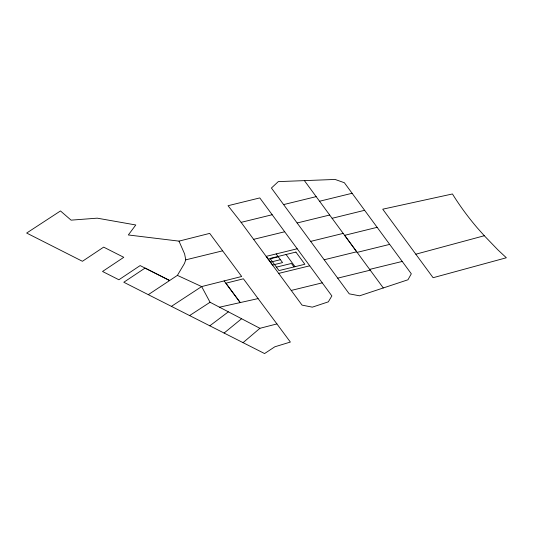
<?xml version="1.0" encoding="UTF-8"?>
<svg xmlns="http://www.w3.org/2000/svg" width="533" height="533" viewBox="0 0 533 533"><rect width="100%" height="100%" fill="white"/><g stroke="black" fill="none" stroke-linecap="round" stroke-linejoin="round"><path stroke-width="0.8" d="M178.995 241.129L184.611 253.928L185.764 259.851L184.445 263.509L177.396 275.374L148.294 294.669L123.803 282.25L145.049 268.086L169.554 280.471L140.139 265.587L118.886 279.765L102.529 271.477L123.776 257.312L103.655 247.132L82.428 261.29L26.65 233.048L60.476 210.948L71.089 220.149L97.226 218.164L135.788 224.979L128.326 234.966L178.995 241.129L209.702 233.387L241.682 276.487L201.654 286.574L171.413 306.362L148.294 294.669M243.048 342.659L259.911 328.308L276.92 323.917L290.365 342.053L274.815 346.803L264.568 353.552L171.413 306.362M224.1 333.052L241.589 318.741M209.809 325.81L228.357 311.832M189.595 315.583L210.055 302.258L259.911 328.308M383.294 287.96L359.555 295.822L349.235 293.843L271.417 188.022L278.293 181.62L335.097 179.448L344.358 182.732L411.316 273.802L407.965 279.772L383.294 287.96L304.396 180.614M415.827 254.201L484.304 235.733L497.889 249.864L506.35 257.765L433.096 277.713L382.734 209.189L452.45 193.965A556.019 321.013 0 0 0 477.321 227.917L484.304 235.733M332.099 218.297L364.632 210.295M310.652 241.389L343.192 233.387M283.596 204.592L316.176 196.637M319.56 201.241L352.113 193.279M241.109 222.354L272.183 214.739L331.866 295.928L328.301 301.858L312.331 307.155L302.038 305.116L240.709 221.808L228.037 205.711L259.784 197.916L272.183 214.739M297.134 222.981L329.68 215.019M253.615 239.344L284.689 231.762M185.764 259.851L222.634 250.823M377.151 227.331L344.638 235.326L356.71 251.783L324.177 259.764M297.181 248.778L266.154 256.373L272.536 265.041L282.55 262.589L276.181 253.915M268.292 259.258L278.306 256.806M270.411 262.149L280.425 259.698M276.434 267.133L291.451 263.455L294.003 266.926M357.143 252.369L389.656 244.394M278.672 273.402L309.7 265.814M369.662 269.398L402.228 261.436M337.695 278.159L370.202 270.171M291.245 290.432L322.252 282.843M276.92 323.917L258.092 298.593L219.496 307.195M177.396 275.374L201.654 286.574L210.055 302.258M224.146 280.911L240.236 302.577L225.865 283.216L243.401 278.799L258.092 298.593M286.061 254.501L295.002 266.68M295.908 252.089L270.038 258.425L278.979 270.604L304.856 264.268L295.908 252.089"/></g></svg>
